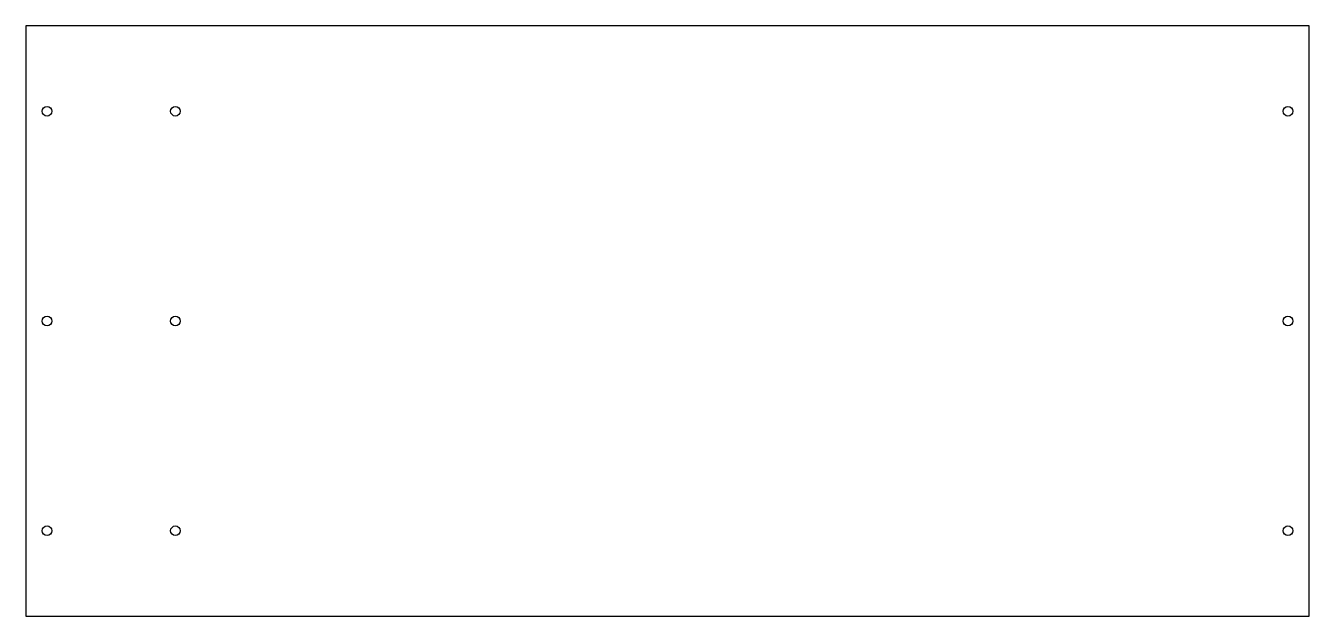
# Model space of a CAD drawing. Header units: millimetres. Extents: x -580 to 20, y -18 to 258.
import ezdxf

# ---------------------------------------------------------------- set-up
doc = ezdxf.new("R2010")
doc.units = ezdxf.units.MM

msp = doc.modelspace()

# ---------------------------------------------------------------- linework, layer by layer
msp.add_lwpolyline([(-580, -18.03), (20, -18.03), (20, 258.03), (-580, 258.03)], close=True)
for centre in [(-570, 218.03), (-510, 218.03), (10, 218.03), (-570, 120), (-510, 120), (10, 120), (-570, 21.97), (-510, 21.97), (10, 21.97)]:
    msp.add_circle(centre, 2.25)

doc.saveas('drawing.dxf')
